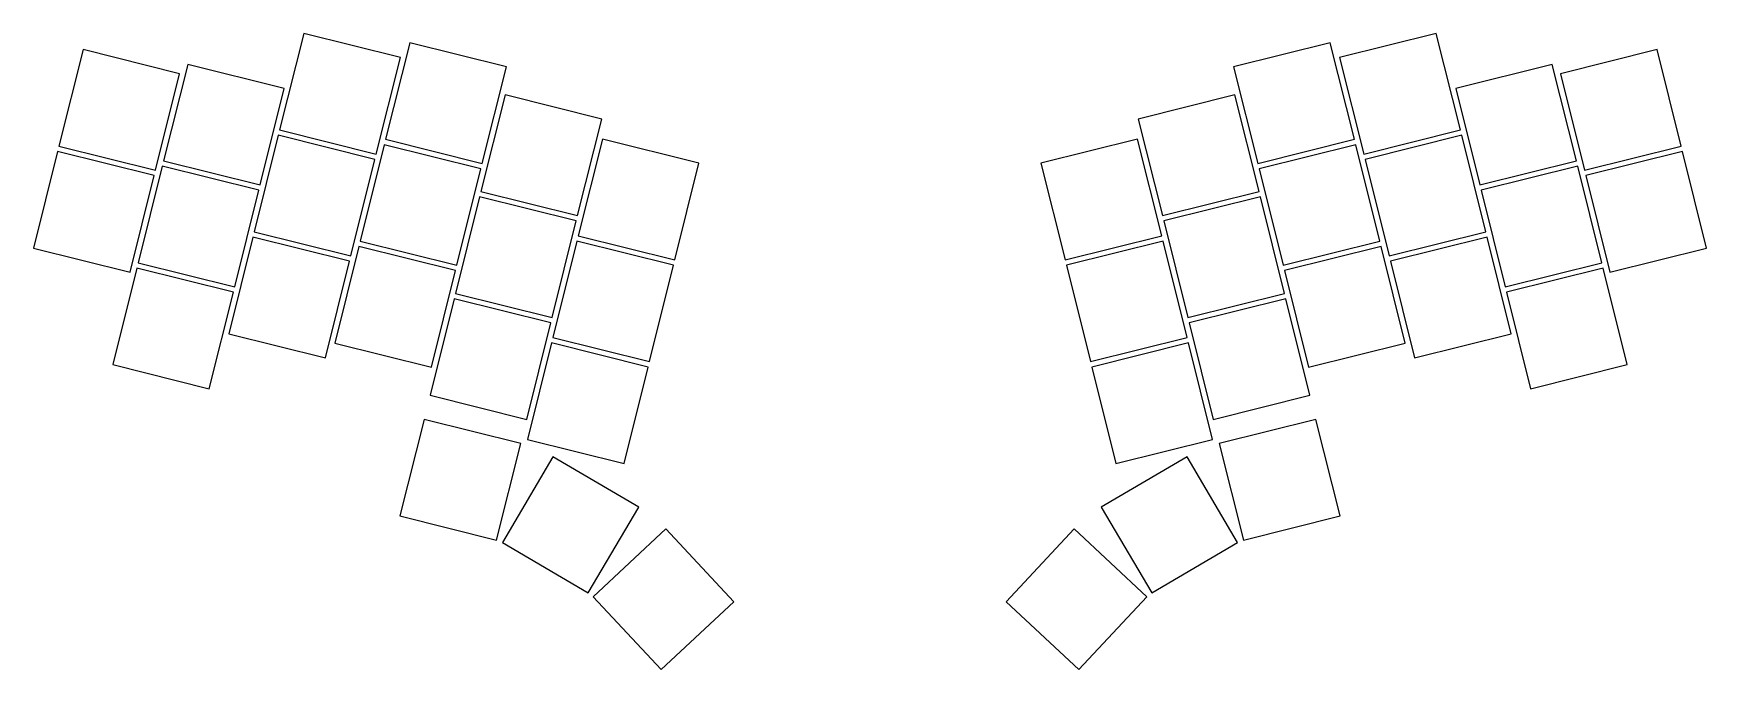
# Model space of a CAD drawing. Header units: millimetres. Extents: x 59 to 362, y -215 to -100.
import ezdxf

# ---------------------------------------------------------------- set-up
doc = ezdxf.new("R2010")
doc.units = ezdxf.units.MM

msp = doc.modelspace()

# ---------------------------------------------------------------- linework, layer by layer
for p, q in [((108.11, -99.61), (103.76, -117.08)), ((125.58, -103.97), (108.11, -99.61)), ((312.81, -99.61), (295.34, -103.97)), ((317.16, -117.08), (312.81, -99.61)), ((68.22, -102.55), (63.86, -120.01)), ((85.68, -106.9), (68.22, -102.55)), ((127.27, -101.3), (122.92, -118.76)), ((144.74, -105.65), (127.27, -101.3)), ((293.64, -101.3), (276.18, -105.65)), ((298, -118.76), (293.64, -101.3)), ((352.7, -102.55), (335.24, -106.9)), ((357.05, -120.01), (352.7, -102.55)), ((87.14, -105.21), (82.78, -122.67)), ((104.6, -109.56), (87.14, -105.21)), ((121.22, -121.43), (125.58, -103.97)), ((140.38, -123.12), (144.74, -105.65)), ((276.18, -105.65), (280.53, -123.12)), ((295.34, -103.97), (299.69, -121.43)), ((333.78, -105.21), (316.32, -109.56)), ((338.14, -122.67), (333.78, -105.21)), ((81.33, -124.37), (85.68, -106.9)), ((335.24, -106.9), (339.59, -124.37)), ((100.25, -127.03), (104.6, -109.56)), ((144.5, -110.75), (140.15, -128.21)), ((161.97, -115.1), (144.5, -110.75)), ((276.42, -110.75), (258.95, -115.1)), ((280.77, -128.21), (276.42, -110.75)), ((316.32, -109.56), (320.67, -127.03)), ((103.76, -117.08), (121.22, -121.43)), ((157.61, -132.57), (161.97, -115.1)), ((258.95, -115.1), (263.31, -132.57)), ((299.69, -121.43), (317.16, -117.08)), ((63.86, -120.01), (81.33, -124.37)), ((103.52, -118.05), (99.16, -135.51)), ((120.98, -122.4), (103.52, -118.05)), ((122.68, -119.74), (118.32, -137.2)), ((140.14, -124.09), (122.68, -119.74)), ((122.92, -118.76), (140.38, -123.12)), ((162.09, -118.74), (157.73, -136.21)), ((179.55, -123.09), (162.09, -118.74)), ((258.83, -118.74), (241.36, -123.09)), ((263.18, -136.21), (258.83, -118.74)), ((280.53, -123.12), (298, -118.76)), ((298.24, -119.74), (280.77, -124.09)), ((302.59, -137.2), (298.24, -119.74)), ((317.4, -118.05), (299.94, -122.4)), ((321.76, -135.51), (317.4, -118.05)), ((339.59, -124.37), (357.05, -120.01)), ((63.62, -120.99), (59.27, -138.45)), ((81.09, -125.34), (63.62, -120.99)), ((82.54, -123.64), (78.19, -141.11)), ((100.01, -128), (82.54, -123.64)), ((82.78, -122.67), (100.25, -127.03)), ((116.63, -139.87), (120.98, -122.4)), ((175.2, -140.56), (179.55, -123.09)), ((241.36, -123.09), (245.72, -140.56)), ((299.94, -122.4), (304.29, -139.87)), ((320.67, -127.03), (338.14, -122.67)), ((338.38, -123.64), (320.91, -128)), ((342.73, -141.11), (338.38, -123.64)), ((357.3, -120.99), (339.83, -125.34)), ((361.65, -138.45), (357.3, -120.99)), ((76.73, -142.8), (81.09, -125.34)), ((135.79, -141.55), (140.14, -124.09)), ((280.77, -124.09), (285.13, -141.55)), ((339.83, -125.34), (344.19, -142.8)), ((95.65, -145.46), (100.01, -128)), ((139.9, -129.18), (135.55, -146.65)), ((157.37, -133.54), (139.9, -129.18)), ((140.15, -128.21), (157.61, -132.57)), ((263.31, -132.57), (280.77, -128.21)), ((281.01, -129.18), (263.55, -133.54)), ((285.37, -146.65), (281.01, -129.18)), ((320.91, -128), (325.27, -145.46)), ((99.16, -135.51), (116.63, -139.87)), ((153.01, -151), (157.37, -133.54)), ((263.55, -133.54), (267.9, -151)), ((304.29, -139.87), (321.76, -135.51)), ((59.27, -138.45), (76.73, -142.8)), ((98.92, -136.49), (94.57, -153.95)), ((116.38, -140.84), (98.92, -136.49)), ((118.08, -138.17), (113.73, -155.64)), ((135.55, -142.53), (118.08, -138.17)), ((118.32, -137.2), (135.79, -141.55)), ((157.49, -137.18), (153.14, -154.64)), ((174.96, -141.53), (157.49, -137.18)), ((157.73, -136.21), (175.2, -140.56)), ((245.72, -140.56), (263.18, -136.21)), ((263.43, -137.18), (245.96, -141.53)), ((267.78, -154.64), (263.43, -137.18)), ((285.13, -141.55), (302.59, -137.2)), ((302.84, -138.17), (285.37, -142.53)), ((307.19, -155.64), (302.84, -138.17)), ((322, -136.49), (304.53, -140.84)), ((326.35, -153.95), (322, -136.49)), ((344.19, -142.8), (361.65, -138.45)), ((77.94, -142.08), (73.59, -159.54)), ((95.41, -146.43), (77.94, -142.08)), ((78.19, -141.11), (95.65, -145.46)), ((112.03, -158.3), (116.38, -140.84)), ((170.6, -159), (174.96, -141.53)), ((245.96, -141.53), (250.31, -159)), ((304.53, -140.84), (308.89, -158.3)), ((325.27, -145.46), (342.73, -141.11)), ((342.97, -142.08), (325.51, -146.43)), ((347.33, -159.54), (342.97, -142.08)), ((131.19, -159.99), (135.55, -142.53)), ((285.37, -142.53), (289.73, -159.99)), ((91.05, -163.9), (95.41, -146.43)), ((135.31, -147.62), (130.95, -165.08)), ((152.77, -151.97), (135.31, -147.62)), ((135.55, -146.65), (153.01, -151)), ((267.9, -151), (285.37, -146.65)), ((285.61, -147.62), (268.15, -151.97)), ((289.97, -165.08), (285.61, -147.62)), ((325.51, -146.43), (329.86, -163.9)), ((94.57, -153.95), (112.03, -158.3)), ((148.42, -169.44), (152.77, -151.97)), ((268.15, -151.97), (272.5, -169.44)), ((308.89, -158.3), (326.35, -153.95)), ((113.73, -155.64), (131.19, -159.99)), ((152.9, -155.61), (148.54, -173.08)), ((170.36, -159.97), (152.9, -155.61)), ((153.14, -154.64), (170.6, -159)), ((250.31, -159), (267.78, -154.64)), ((268.02, -155.61), (250.56, -159.97)), ((272.38, -173.08), (268.02, -155.61)), ((289.73, -159.99), (307.19, -155.64)), ((73.59, -159.54), (91.05, -163.9)), ((166.01, -177.43), (170.36, -159.97)), ((250.56, -159.97), (254.91, -177.43)), ((329.86, -163.9), (347.33, -159.54)), ((130.95, -165.08), (148.42, -169.44)), ((272.5, -169.44), (289.97, -165.08)), ((129.86, -169.45), (125.51, -186.92)), ((147.33, -173.8), (129.86, -169.45)), ((291.05, -169.45), (273.59, -173.8)), ((295.41, -186.92), (291.05, -169.45)), ((142.97, -191.27), (147.33, -173.8)), ((148.54, -173.08), (166.01, -177.43)), ((254.91, -177.43), (272.38, -173.08)), ((273.59, -173.8), (277.94, -191.27)), ((153.16, -176.19), (144.02, -191.7)), ((168.67, -185.33), (153.16, -176.19)), ((267.76, -176.19), (252.25, -185.33)), ((276.89, -191.7), (267.76, -176.19)), ((125.51, -186.92), (142.97, -191.27)), ((159.53, -200.83), (168.67, -185.33)), ((252.25, -185.33), (261.39, -200.83)), ((277.94, -191.27), (295.41, -186.92)), ((173.58, -189.27), (160.42, -201.54)), ((185.86, -202.43), (173.58, -189.27)), ((247.34, -189.27), (235.06, -202.43)), ((260.5, -201.54), (247.34, -189.27)), ((144.02, -191.7), (159.53, -200.83)), ((261.39, -200.83), (276.89, -191.7)), ((160.42, -201.54), (172.69, -214.71)), ((172.69, -214.71), (185.86, -202.43)), ((235.06, -202.43), (248.23, -214.71)), ((248.23, -214.71), (260.5, -201.54))]:
    msp.add_line(p, q)

doc.saveas('drawing.dxf')
